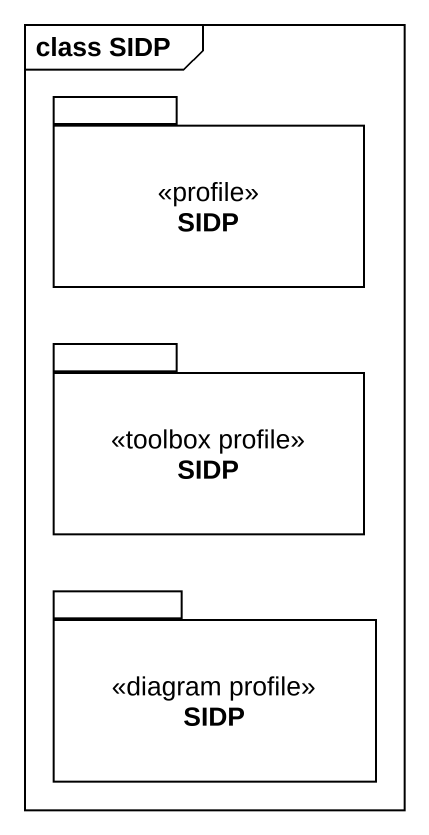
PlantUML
@startuml
mainframe class SIDP
package SIDP <<profile>> {
}
package "SIDP" as SIDP_2 <<toolbox profile>> {
}
package "SIDP" as SIDP_3 <<diagram profile>> {
}
@enduml
